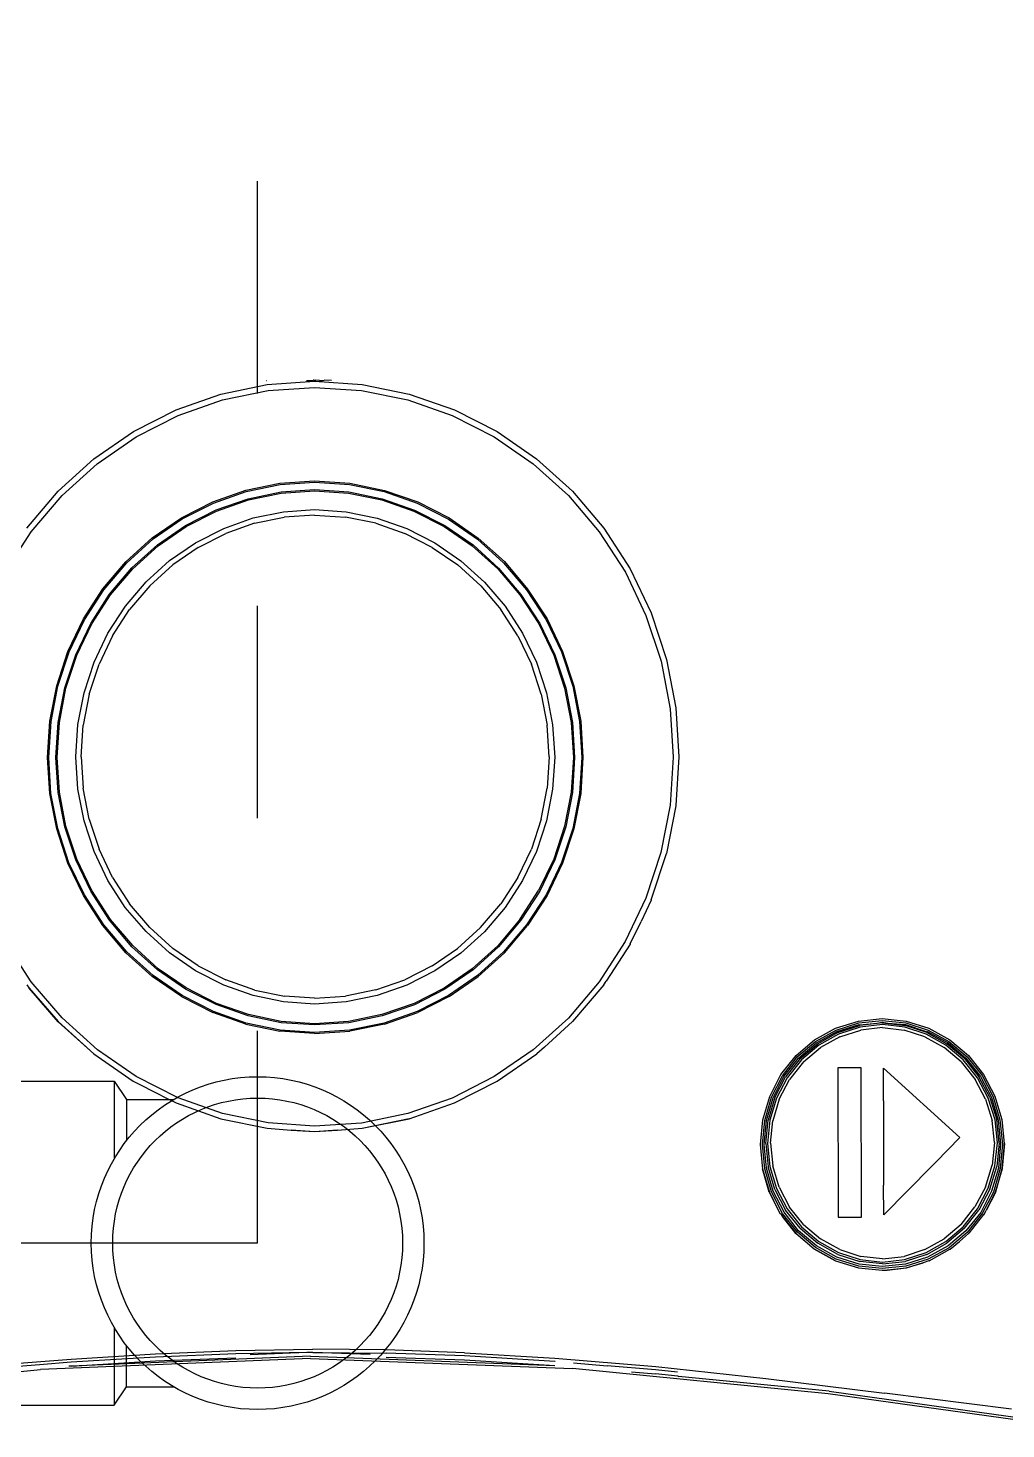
# Model space of a CAD drawing. Extents: x 41.9 to 126, y -21.3 to 38.1.
# Drawn here: x 101.68 to 102.141, y -12.366 to -11.707 of the extents above; entities that cross this region are included whole.
import ezdxf

# ---------------------------------------------------------------- set-up
doc = ezdxf.new("R2010")
doc.units = 0
doc.linetypes.add('(_DASHED_)', pattern=[0.3, 0.2, -0.1])
doc.linetypes.add('DASHDOT2', pattern=[0.5, 0.25, -0.125, 0, -0.125])
doc.layers.get('0').update_dxf_attribs({"linetype": 'CONTINUOUS'})
for name, color, linetype in [('ARQUITETURA_R07', 8, 'CONTINUOUS'), ('CONEXAO-PVC_SOLDAVEL_MARROM', 162, 'CONTINUOUS'), ('LINHA_CENTRAL', 5, 'CONTINUOUS'), ('LINHA_EIXO', 8, 'DASHDOT2'), ('LISTAGEM_TEXTO', 7, 'CONTINUOUS'), ('TRACADO_INTERNO_CNX', 7, 'CONTINUOUS')]:
    doc.layers.add(name, color=color, linetype=linetype)

# ---------------------------------------------------------------- blocks, each defined once
blk = doc.blocks.new('VISTAS')
at = {"layer": 'ARQUITETURA_R07'}
for p, q in [((1.89798, -0.34358), (1.90343, -0.34246)), ((1.9033, -0.34199), (1.90333, -0.34199)), ((1.90343, -0.34246), (1.90899, -0.34208)), ((1.90352, -0.34317), (1.90899, -0.3428)), ((1.90807, -0.34199), (1.90814, -0.34199)), ((1.90814, -0.34199), (1.90828, -0.34199)), ((1.90828, -0.34199), (1.90833, -0.34199)), ((1.90837, -0.34199), (1.90841, -0.34199)), ((1.90841, -0.34199), (1.90882, -0.34195)), ((1.9089, -0.34195), (1.90882, -0.34195)), ((1.9089, -0.34195), (1.90899, -0.34194)), ((1.9089, -0.34195), (1.90899, -0.34199)), ((1.90899, -0.34194), (1.90906, -0.34195)), ((1.90899, -0.34208), (1.91461, -0.34246)), ((1.90899, -0.3428), (1.91453, -0.34317)), ((1.90906, -0.34195), (1.90909, -0.34195)), ((1.90909, -0.34195), (1.90916, -0.34195)), ((1.90958, -0.34199), (1.90916, -0.34195)), ((1.90958, -0.34199), (1.90962, -0.34199)), ((1.90962, -0.34199), (1.90966, -0.34199)), ((1.90966, -0.34199), (1.90971, -0.34199)), ((1.90971, -0.34199), (1.90986, -0.34199)), ((1.90986, -0.34199), (1.90992, -0.34199)), ((1.90992, -0.34199), (1.91015, -0.34194)), ((1.91098, -0.34199), (1.91015, -0.34194)), ((1.91461, -0.34246), (1.92015, -0.34358)), ((1.89269, -0.34544), (1.89798, -0.34358)), ((1.89295, -0.34611), (1.89815, -0.34428)), ((1.89815, -0.34428), (1.90352, -0.34317)), ((1.91453, -0.34317), (1.91998, -0.34428)), ((1.91998, -0.34428), (1.92522, -0.34611)), ((1.92015, -0.34358), (1.92547, -0.34544)), ((1.88766, -0.34799), (1.89269, -0.34544)), ((1.888, -0.34862), (1.89295, -0.34611)), ((1.92522, -0.34611), (1.93016, -0.34863)), ((1.92547, -0.34544), (1.9305, -0.348)), ((1.88301, -0.3512), (1.88766, -0.34799)), ((1.88341, -0.35178), (1.888, -0.34862)), ((1.93016, -0.34863), (1.93475, -0.35179)), ((1.9305, -0.348), (1.93515, -0.35121)), ((1.87879, -0.35501), (1.88301, -0.3512)), ((1.93515, -0.35121), (1.93937, -0.35501)), ((1.87927, -0.35553), (1.88341, -0.35178)), ((1.93475, -0.35179), (1.93889, -0.35553)), ((1.90091, -0.35491), (1.90492, -0.35408)), ((1.90095, -0.35506), (1.90494, -0.35423)), ((1.90492, -0.35408), (1.909, -0.3538)), ((1.90494, -0.35423), (1.909, -0.35396)), ((1.909, -0.3538), (1.91315, -0.35409)), ((1.909, -0.35396), (1.91313, -0.35424)), ((1.91313, -0.35424), (1.91719, -0.35507)), ((1.91315, -0.35409), (1.91723, -0.35492)), ((1.8751, -0.35936), (1.87879, -0.35501)), ((1.87563, -0.35981), (1.87927, -0.35553)), ((1.89702, -0.35628), (1.90091, -0.35491)), ((1.89708, -0.35642), (1.90095, -0.35506)), ((1.8974, -0.35723), (1.90117, -0.3559)), ((1.89745, -0.35735), (1.90121, -0.35603)), ((1.90117, -0.3559), (1.90505, -0.3551)), ((1.90121, -0.35603), (1.90507, -0.35524)), ((1.90505, -0.3551), (1.909, -0.35483)), ((1.90507, -0.35524), (1.909, -0.35497)), ((1.909, -0.35483), (1.91302, -0.35511)), ((1.909, -0.35497), (1.913, -0.35524)), ((1.913, -0.35524), (1.91694, -0.35604)), ((1.91302, -0.35511), (1.91697, -0.35591)), ((1.91694, -0.35604), (1.92071, -0.35736)), ((1.91697, -0.35591), (1.92077, -0.35724)), ((1.91719, -0.35507), (1.92109, -0.35643)), ((1.91723, -0.35492), (1.92115, -0.35628)), ((1.93889, -0.35553), (1.94253, -0.35981)), ((1.93937, -0.35501), (1.94306, -0.35936)), ((1.89332, -0.35816), (1.89702, -0.35628)), ((1.89339, -0.35829), (1.89708, -0.35642)), ((1.89382, -0.35905), (1.8974, -0.35723)), ((1.89389, -0.35917), (1.89745, -0.35735)), ((1.90178, -0.35817), (1.90536, -0.35743)), ((1.90536, -0.35743), (1.90901, -0.35719)), ((1.90901, -0.35782), (1.90544, -0.35806)), ((1.90901, -0.35719), (1.91271, -0.35744)), ((1.90901, -0.35782), (1.91263, -0.35807)), ((1.91271, -0.35744), (1.91637, -0.35818)), ((1.92071, -0.35736), (1.92428, -0.35917)), ((1.92077, -0.35724), (1.92435, -0.35906)), ((1.92109, -0.35643), (1.92477, -0.3583)), ((1.92115, -0.35628), (1.92484, -0.35816)), ((1.88989, -0.36052), (1.89332, -0.35816)), ((1.88998, -0.36064), (1.89339, -0.35829)), ((1.8905, -0.36134), (1.89382, -0.35905)), ((1.89059, -0.36144), (1.89389, -0.35917)), ((1.89499, -0.36108), (1.8983, -0.3594)), ((1.8983, -0.3594), (1.90178, -0.35817)), ((1.90194, -0.35879), (1.89854, -0.35998)), ((1.90194, -0.35879), (1.90544, -0.35806)), ((1.9162, -0.35879), (1.91263, -0.35807)), ((1.9162, -0.35879), (1.91963, -0.35999)), ((1.91637, -0.35818), (1.91987, -0.35941)), ((1.91987, -0.35941), (1.92318, -0.36109)), ((1.92428, -0.35917), (1.92758, -0.36145)), ((1.92435, -0.35906), (1.92767, -0.36134)), ((1.92477, -0.3583), (1.92818, -0.36065)), ((1.92484, -0.35816), (1.92827, -0.36053)), ((1.94306, -0.35936), (1.94618, -0.36416)), ((1.87257, -0.36454), (1.87563, -0.35981)), ((1.88679, -0.36332), (1.88989, -0.36052)), ((1.88689, -0.36344), (1.88998, -0.36064)), ((1.89192, -0.36319), (1.89499, -0.36108)), ((1.89531, -0.36163), (1.89854, -0.35998)), ((1.92286, -0.36163), (1.91963, -0.35999)), ((1.92318, -0.36109), (1.92624, -0.3632)), ((1.92818, -0.36065), (1.93127, -0.36344)), ((1.92827, -0.36053), (1.93137, -0.36331)), ((1.94253, -0.35981), (1.9456, -0.36454)), ((1.88749, -0.36405), (1.8905, -0.36134)), ((1.88759, -0.36415), (1.89059, -0.36144)), ((1.89531, -0.36163), (1.89231, -0.36369)), ((1.92286, -0.36163), (1.92586, -0.3637)), ((1.92758, -0.36145), (1.93057, -0.36415)), ((1.92767, -0.36134), (1.93067, -0.36406)), ((1.88408, -0.36652), (1.88679, -0.36332)), ((1.88419, -0.36662), (1.88689, -0.36344)), ((1.88486, -0.36715), (1.88749, -0.36405)), ((1.88497, -0.36723), (1.88759, -0.36415)), ((1.88915, -0.3657), (1.89192, -0.36319)), ((1.8896, -0.36614), (1.89231, -0.36369)), ((1.92857, -0.36615), (1.92586, -0.3637)), ((1.92624, -0.3632), (1.92902, -0.36571)), ((1.93057, -0.36415), (1.93319, -0.36723)), ((1.93067, -0.36406), (1.93331, -0.36716)), ((1.93127, -0.36344), (1.93398, -0.36662)), ((1.93137, -0.36331), (1.93409, -0.36653)), ((1.94618, -0.36416), (1.94865, -0.36934)), ((1.88672, -0.36856), (1.88915, -0.3657)), ((1.92902, -0.36571), (1.93145, -0.36857)), ((1.9456, -0.36454), (1.94803, -0.36964)), ((1.88178, -0.37006), (1.88408, -0.36652)), ((1.88191, -0.37014), (1.88419, -0.36662)), ((1.88264, -0.37058), (1.88486, -0.36715)), ((1.88276, -0.37064), (1.88497, -0.36723)), ((1.8896, -0.36614), (1.88722, -0.36894)), ((1.92857, -0.36615), (1.93094, -0.36894)), ((1.93319, -0.36723), (1.9354, -0.37064)), ((1.93331, -0.36716), (1.93553, -0.37058)), ((1.93398, -0.36662), (1.93626, -0.37014)), ((1.93409, -0.36653), (1.93638, -0.37006)), ((1.88467, -0.37173), (1.88672, -0.36856)), ((1.88522, -0.37203), (1.88722, -0.36894)), ((1.93295, -0.37203), (1.93094, -0.36894)), ((1.93145, -0.36857), (1.9335, -0.37173)), ((1.94865, -0.36934), (1.95045, -0.37482)), ((1.87996, -0.37387), (1.88178, -0.37006)), ((1.88009, -0.37394), (1.88191, -0.37014)), ((1.88087, -0.37427), (1.88264, -0.37058)), ((1.881, -0.37432), (1.88276, -0.37064)), ((1.9354, -0.37064), (1.93716, -0.37432)), ((1.93553, -0.37058), (1.93729, -0.37427)), ((1.93626, -0.37014), (1.93808, -0.37394)), ((1.93638, -0.37006), (1.93821, -0.37387)), ((1.94803, -0.36964), (1.94981, -0.37503)), ((1.88304, -0.37514), (1.88467, -0.37173)), ((1.88522, -0.37203), (1.88362, -0.37537)), ((1.93295, -0.37203), (1.93454, -0.37537)), ((1.9335, -0.37173), (1.93513, -0.37514)), ((1.87863, -0.37791), (1.87996, -0.37387)), ((1.87877, -0.37795), (1.88009, -0.37394)), ((1.87959, -0.37818), (1.88087, -0.37427)), ((1.87972, -0.37821), (1.881, -0.37432)), ((1.93716, -0.37432), (1.93844, -0.37821)), ((1.93729, -0.37427), (1.93858, -0.37818)), ((1.93808, -0.37394), (1.9394, -0.37795)), ((1.93821, -0.37387), (1.93954, -0.37791)), ((1.88185, -0.37875), (1.88304, -0.37514)), ((1.88246, -0.3789), (1.88362, -0.37537)), ((1.9357, -0.3789), (1.93454, -0.37537)), ((1.93513, -0.37514), (1.93632, -0.37875)), ((1.94981, -0.37503), (1.95088, -0.38062)), ((1.95045, -0.37482), (1.95155, -0.3805)), ((1.87783, -0.38209), (1.87863, -0.37791)), ((1.87797, -0.38212), (1.87877, -0.37795)), ((1.87881, -0.38224), (1.87959, -0.37818)), ((1.87895, -0.38225), (1.87972, -0.37821)), ((1.88113, -0.38249), (1.88185, -0.37875)), ((1.88246, -0.3789), (1.88176, -0.38256)), ((1.9357, -0.3789), (1.9364, -0.38256)), ((1.93632, -0.37875), (1.93704, -0.3825)), ((1.93844, -0.37821), (1.93922, -0.38225)), ((1.93858, -0.37818), (1.93936, -0.38224)), ((1.9394, -0.37795), (1.9402, -0.38213)), ((1.93954, -0.37791), (1.94034, -0.3821)), ((1.95088, -0.38062), (1.95124, -0.38631)), ((1.95155, -0.3805), (1.95191, -0.38628)), ((1.87756, -0.38635), (1.87783, -0.38209)), ((1.8777, -0.38636), (1.87797, -0.38212)), ((1.87854, -0.38636), (1.87881, -0.38224)), ((1.87869, -0.38635), (1.87895, -0.38225)), ((1.88089, -0.3863), (1.88113, -0.38249)), ((1.88152, -0.38628), (1.88176, -0.38256)), ((1.93664, -0.38629), (1.9364, -0.38256)), ((1.93704, -0.3825), (1.93728, -0.38631)), ((1.93922, -0.38225), (1.93948, -0.38636)), ((1.93936, -0.38224), (1.93962, -0.38637)), ((1.9402, -0.38213), (1.94047, -0.38637)), ((1.94034, -0.3821), (1.94061, -0.38636)), ((1.87782, -0.3906), (1.87756, -0.38635)), ((1.87796, -0.39059), (1.8777, -0.38636)), ((1.87881, -0.39047), (1.87854, -0.38636)), ((1.87895, -0.39044), (1.87869, -0.38635)), ((1.88113, -0.3901), (1.88089, -0.3863)), ((1.88152, -0.38628), (1.88176, -0.38999)), ((1.93664, -0.38629), (1.93641, -0.38999)), ((1.93728, -0.38631), (1.93704, -0.3901)), ((1.93948, -0.38636), (1.93922, -0.39045)), ((1.93962, -0.38637), (1.93936, -0.39048)), ((1.94047, -0.38637), (1.9402, -0.39059)), ((1.94061, -0.38636), (1.94034, -0.3906)), ((1.95124, -0.38631), (1.95088, -0.39198)), ((1.95191, -0.38628), (1.95155, -0.392)), ((1.87863, -0.39476), (1.87782, -0.3906)), ((1.87876, -0.39474), (1.87796, -0.39059)), ((1.87958, -0.39451), (1.87881, -0.39047)), ((1.87972, -0.39446), (1.87895, -0.39044)), ((1.88185, -0.39383), (1.88113, -0.3901)), ((1.88246, -0.39363), (1.88176, -0.38999)), ((1.9357, -0.39363), (1.93641, -0.38999)), ((1.93704, -0.3901), (1.93632, -0.39382)), ((1.93922, -0.39045), (1.93844, -0.39446)), ((1.93936, -0.39048), (1.93858, -0.39451)), ((1.9402, -0.39059), (1.9394, -0.39474)), ((1.94034, -0.3906), (1.93953, -0.39476)), ((1.95088, -0.39198), (1.9498, -0.39754)), ((1.95155, -0.39204), (1.95046, -0.39765)), ((1.95155, -0.392), (1.95155, -0.39204)), ((1.88303, -0.39743), (1.88185, -0.39383)), ((1.88246, -0.39363), (1.88362, -0.39716)), ((1.9357, -0.39363), (1.93454, -0.39715)), ((1.93632, -0.39382), (1.93513, -0.39743)), ((1.87995, -0.39879), (1.87863, -0.39476)), ((1.88008, -0.39875), (1.87876, -0.39474)), ((1.88087, -0.39841), (1.87958, -0.39451)), ((1.881, -0.39834), (1.87972, -0.39446)), ((1.93844, -0.39446), (1.93716, -0.39834)), ((1.93858, -0.39451), (1.93729, -0.39841)), ((1.9394, -0.39474), (1.93807, -0.39874)), ((1.93953, -0.39476), (1.9382, -0.39879)), ((1.88521, -0.40049), (1.88362, -0.39716)), ((1.93295, -0.40049), (1.93454, -0.39715)), ((1.88178, -0.40261), (1.87995, -0.39879)), ((1.8819, -0.40254), (1.88008, -0.39875)), ((1.88264, -0.40211), (1.88087, -0.39841)), ((1.88276, -0.40201), (1.881, -0.39834)), ((1.88466, -0.40084), (1.88303, -0.39743)), ((1.93513, -0.39743), (1.9335, -0.40084)), ((1.93716, -0.39834), (1.93539, -0.40202)), ((1.93729, -0.39841), (1.93552, -0.40211)), ((1.93807, -0.39874), (1.93626, -0.40254)), ((1.9382, -0.39879), (1.93638, -0.40261)), ((1.9498, -0.39754), (1.94803, -0.40292)), ((1.94866, -0.40312), (1.95046, -0.39765)), ((1.88521, -0.40049), (1.88722, -0.40358)), ((1.93295, -0.40049), (1.93094, -0.40359)), ((1.88486, -0.40553), (1.88264, -0.40211)), ((1.88497, -0.40543), (1.88276, -0.40201)), ((1.88671, -0.404), (1.88466, -0.40084)), ((1.9335, -0.40084), (1.93144, -0.40401)), ((1.93319, -0.40544), (1.93539, -0.40202)), ((1.93552, -0.40211), (1.9333, -0.40553)), ((1.88407, -0.40614), (1.88178, -0.40261)), ((1.88418, -0.40606), (1.8819, -0.40254)), ((1.88915, -0.40686), (1.88671, -0.404)), ((1.8896, -0.40638), (1.88722, -0.40358)), ((1.92856, -0.40639), (1.93094, -0.40359)), ((1.93144, -0.40401), (1.92901, -0.40687)), ((1.93626, -0.40254), (1.93398, -0.40607)), ((1.93638, -0.40261), (1.93409, -0.40614)), ((1.94803, -0.40292), (1.94559, -0.40802)), ((1.94865, -0.40315), (1.94745, -0.40567)), ((1.94866, -0.40312), (1.94865, -0.40315)), ((1.88749, -0.40863), (1.88486, -0.40553)), ((1.88759, -0.40851), (1.88497, -0.40543)), ((1.93319, -0.40544), (1.93057, -0.40852)), ((1.9333, -0.40553), (1.93067, -0.40863)), ((1.88679, -0.40934), (1.88407, -0.40614)), ((1.88689, -0.40925), (1.88418, -0.40606)), ((1.89192, -0.40937), (1.88915, -0.40686)), ((1.8896, -0.40638), (1.89231, -0.40883)), ((1.92856, -0.40639), (1.92585, -0.40884)), ((1.92901, -0.40687), (1.92624, -0.40938)), ((1.93398, -0.40607), (1.93127, -0.40925)), ((1.93137, -0.40934), (1.93409, -0.40614)), ((1.94618, -0.4083), (1.94745, -0.40567)), ((1.87563, -0.41275), (1.87257, -0.40802)), ((1.8905, -0.41134), (1.88749, -0.40863)), ((1.89058, -0.41122), (1.88759, -0.40851)), ((1.89531, -0.4109), (1.89231, -0.40883)), ((1.92286, -0.4109), (1.92585, -0.40884)), ((1.93057, -0.40852), (1.92758, -0.41122)), ((1.93067, -0.40863), (1.92767, -0.41135)), ((1.94559, -0.40802), (1.94253, -0.41275)), ((1.94617, -0.40833), (1.94335, -0.41268)), ((1.94618, -0.4083), (1.94617, -0.40833)), ((1.88679, -0.40934), (1.88989, -0.41213)), ((1.88998, -0.41204), (1.88689, -0.40925)), ((1.89499, -0.41148), (1.89192, -0.40937)), ((1.92624, -0.40938), (1.92318, -0.41149)), ((1.93127, -0.40925), (1.92818, -0.41204)), ((1.93137, -0.40934), (1.92827, -0.41214)), ((1.89332, -0.4145), (1.88989, -0.41213)), ((1.89339, -0.41439), (1.88998, -0.41204)), ((1.89382, -0.41363), (1.8905, -0.41134)), ((1.89389, -0.41349), (1.89058, -0.41122)), ((1.8983, -0.41317), (1.89499, -0.41148)), ((1.89531, -0.4109), (1.89854, -0.41254)), ((1.92286, -0.4109), (1.91963, -0.41254)), ((1.92318, -0.41149), (1.91987, -0.41317)), ((1.92758, -0.41122), (1.92428, -0.4135)), ((1.92767, -0.41135), (1.92435, -0.41364)), ((1.92818, -0.41204), (1.92477, -0.41439)), ((1.92484, -0.41451), (1.92827, -0.41214)), ((1.8751, -0.41311), (1.87541, -0.4135)), ((1.87879, -0.41748), (1.87541, -0.4135)), ((1.87541, -0.4135), (1.87879, -0.41745)), ((1.87927, -0.41702), (1.87563, -0.41275)), ((1.8974, -0.41545), (1.89382, -0.41363)), ((1.89746, -0.41531), (1.89389, -0.41349)), ((1.90178, -0.41439), (1.8983, -0.41317)), ((1.90195, -0.41374), (1.89854, -0.41254)), ((1.90195, -0.41374), (1.90545, -0.41446)), ((1.91621, -0.41373), (1.91264, -0.41446)), ((1.91621, -0.41373), (1.91963, -0.41254)), ((1.91987, -0.41317), (1.91637, -0.41439)), ((1.92428, -0.4135), (1.92072, -0.41531)), ((1.92435, -0.41364), (1.92077, -0.41546)), ((1.94253, -0.41275), (1.93889, -0.41703)), ((1.94306, -0.41314), (1.93937, -0.41745)), ((1.94307, -0.41311), (1.94306, -0.41314)), ((1.94307, -0.41311), (1.94335, -0.41268)), ((1.89332, -0.4145), (1.89702, -0.41638)), ((1.89708, -0.41626), (1.89339, -0.41439)), ((1.90118, -0.41678), (1.8974, -0.41545)), ((1.90121, -0.41663), (1.89746, -0.41531)), ((1.90536, -0.41513), (1.90178, -0.41439)), ((1.90901, -0.41538), (1.90536, -0.41513)), ((1.90901, -0.41471), (1.90545, -0.41446)), ((1.90901, -0.41471), (1.91264, -0.41446)), ((1.91272, -0.41513), (1.90901, -0.41538)), ((1.91637, -0.41439), (1.91272, -0.41513)), ((1.92072, -0.41531), (1.91694, -0.41663)), ((1.92077, -0.41546), (1.91698, -0.41678)), ((1.92477, -0.41439), (1.9211, -0.41626)), ((1.92484, -0.41451), (1.92115, -0.41638)), ((1.88342, -0.42077), (1.87927, -0.41702)), ((1.90092, -0.41775), (1.89702, -0.41638)), ((1.90096, -0.41762), (1.89708, -0.41626)), ((1.90505, -0.41758), (1.90118, -0.41678)), ((1.90507, -0.41743), (1.90121, -0.41663)), ((1.91694, -0.41663), (1.913, -0.41743)), ((1.91698, -0.41678), (1.91302, -0.41758)), ((1.9211, -0.41626), (1.9172, -0.41762)), ((1.91723, -0.41775), (1.92115, -0.41638)), ((1.93889, -0.41703), (1.93475, -0.42077)), ((1.97305, -0.41739), (1.97586, -0.4171)), ((1.97586, -0.4171), (1.97866, -0.41739)), ((1.87879, -0.41745), (1.883, -0.42126)), ((1.883, -0.42126), (1.87879, -0.41748)), ((1.90092, -0.41775), (1.90492, -0.41858)), ((1.90494, -0.41845), (1.90096, -0.41762)), ((1.90901, -0.41886), (1.90492, -0.41858)), ((1.90901, -0.41873), (1.90494, -0.41845)), ((1.90901, -0.41785), (1.90505, -0.41758)), ((1.90901, -0.4177), (1.90507, -0.41743)), ((1.913, -0.41743), (1.90901, -0.4177)), ((1.91302, -0.41758), (1.90901, -0.41785)), ((1.91313, -0.41845), (1.90901, -0.41873)), ((1.90901, -0.41886), (1.91315, -0.41858)), ((1.9172, -0.41762), (1.91313, -0.41845)), ((1.91723, -0.41775), (1.91315, -0.41858)), ((1.93607, -0.42046), (1.93937, -0.41745)), ((1.96787, -0.4196), (1.97035, -0.41823)), ((1.96798, -0.41979), (1.97043, -0.41844)), ((1.9681, -0.41996), (1.97051, -0.41863)), ((1.97063, -0.41873), (1.96826, -0.42005)), ((1.97035, -0.41823), (1.97305, -0.41739)), ((1.97043, -0.41844), (1.97309, -0.41761)), ((1.97051, -0.41863), (1.97313, -0.41781)), ((1.97058, -0.41866), (1.97313, -0.41781)), ((1.97063, -0.41873), (1.9732, -0.4179)), ((1.97325, -0.4181), (1.97072, -0.41892)), ((1.97086, -0.41925), (1.97332, -0.41844)), ((1.97309, -0.41761), (1.97586, -0.41733)), ((1.97313, -0.41781), (1.97318, -0.41783)), ((1.97318, -0.41783), (1.97526, -0.41762)), ((1.97588, -0.41761), (1.9732, -0.4179)), ((1.97588, -0.4178), (1.97325, -0.4181)), ((1.97588, -0.41815), (1.97332, -0.41844)), ((1.97526, -0.41762), (1.97586, -0.41753)), ((1.97586, -0.41733), (1.97862, -0.41761)), ((1.97586, -0.41753), (1.97653, -0.41763)), ((1.97588, -0.41761), (1.97854, -0.4179)), ((1.9785, -0.41809), (1.97588, -0.4178)), ((1.97588, -0.41815), (1.97843, -0.41844)), ((1.97653, -0.41763), (1.97856, -0.41784)), ((1.97653, -0.41763), (1.97858, -0.41781)), ((1.98089, -0.41924), (1.97843, -0.41844)), ((1.98102, -0.41892), (1.9785, -0.41809)), ((1.98111, -0.41873), (1.97854, -0.4179)), ((1.97858, -0.41781), (1.98115, -0.41866)), ((1.97862, -0.41761), (1.98127, -0.41844)), ((1.97866, -0.41739), (1.98135, -0.41823)), ((1.98111, -0.41873), (1.98347, -0.42005)), ((1.98115, -0.41866), (1.98119, -0.41863)), ((1.98119, -0.41863), (1.9836, -0.41996)), ((1.98127, -0.41844), (1.98371, -0.41979)), ((1.98135, -0.41823), (1.98383, -0.4196)), ((1.93607, -0.42046), (1.93516, -0.42126)), ((1.9657, -0.42144), (1.96787, -0.4196)), ((1.96584, -0.4216), (1.96798, -0.41979)), ((1.966, -0.42174), (1.9681, -0.41996)), ((1.96618, -0.42181), (1.96826, -0.42005)), ((1.96839, -0.42022), (1.96634, -0.42195)), ((1.97072, -0.41892), (1.96839, -0.42022)), ((1.97086, -0.41925), (1.96859, -0.42051)), ((1.98089, -0.41924), (1.98315, -0.42051)), ((1.98335, -0.42022), (1.98102, -0.41892)), ((1.9854, -0.42195), (1.98335, -0.42022)), ((1.98555, -0.42181), (1.98347, -0.42005)), ((1.9836, -0.41996), (1.98571, -0.42174)), ((1.98371, -0.41979), (1.98586, -0.4216)), ((1.98383, -0.4196), (1.98601, -0.42143)), ((1.883, -0.42126), (1.88764, -0.42448)), ((1.888, -0.42393), (1.88342, -0.42077)), ((1.93475, -0.42077), (1.93016, -0.42393)), ((1.9305, -0.42447), (1.93516, -0.42126)), ((1.96393, -0.42369), (1.9657, -0.42144)), ((1.9641, -0.42382), (1.96584, -0.4216)), ((1.96428, -0.42393), (1.966, -0.42174)), ((1.96618, -0.42181), (1.96448, -0.42395)), ((1.96634, -0.42195), (1.96466, -0.42405)), ((1.96659, -0.4222), (1.96859, -0.42051)), ((1.98515, -0.4222), (1.98315, -0.42051)), ((1.98708, -0.42406), (1.9854, -0.42195)), ((1.98555, -0.42181), (1.98725, -0.42395)), ((1.98571, -0.42174), (1.98743, -0.42392)), ((1.98586, -0.4216), (1.98761, -0.42381)), ((1.98601, -0.42143), (1.98779, -0.42368)), ((1.96261, -0.42625), (1.96393, -0.42369)), ((1.96659, -0.4222), (1.96495, -0.42425)), ((1.97339, -0.4229), (1.97064, -0.4229)), ((1.97064, -0.4229), (1.97065, -0.44045)), ((1.97341, -0.44045), (1.97339, -0.4229)), ((1.97599, -0.42678), (1.97602, -0.42295)), ((1.97602, -0.42295), (1.98501, -0.4311)), ((1.98515, -0.4222), (1.98678, -0.42426)), ((1.98779, -0.42368), (1.98911, -0.42622)), ((1.88766, -0.4245), (1.88764, -0.42448)), ((1.891, -0.42619), (1.88766, -0.4245)), ((1.89295, -0.42644), (1.888, -0.42393)), ((1.93016, -0.42393), (1.92522, -0.42645)), ((1.92547, -0.42703), (1.9305, -0.42447)), ((1.96281, -0.42634), (1.9641, -0.42382)), ((1.96301, -0.42641), (1.96428, -0.42393)), ((1.9632, -0.42638), (1.96448, -0.42395)), ((1.96466, -0.42405), (1.9634, -0.42645)), ((1.96372, -0.42658), (1.96495, -0.42425)), ((1.98801, -0.42659), (1.98678, -0.42426)), ((1.98834, -0.42645), (1.98708, -0.42406)), ((1.98853, -0.42638), (1.98725, -0.42395)), ((1.98743, -0.42392), (1.98872, -0.42639)), ((1.98761, -0.42381), (1.98892, -0.42632)), ((1.891, -0.42619), (1.89269, -0.42702)), ((1.89269, -0.42702), (1.89798, -0.42888)), ((1.89815, -0.42827), (1.89295, -0.42644)), ((1.92522, -0.42645), (1.91998, -0.42828)), ((1.92015, -0.42888), (1.92547, -0.42703)), ((1.96181, -0.42903), (1.96261, -0.42625)), ((1.96201, -0.42908), (1.96281, -0.42634)), ((1.96222, -0.42911), (1.96301, -0.42641)), ((1.9632, -0.42638), (1.96242, -0.42904)), ((1.9634, -0.42645), (1.96262, -0.42906)), ((1.96372, -0.42658), (1.96296, -0.42912)), ((1.97599, -0.42678), (1.976, -0.4367)), ((1.98801, -0.42659), (1.9888, -0.42909)), ((1.98914, -0.42902), (1.98834, -0.42645)), ((1.98853, -0.42638), (1.98934, -0.429)), ((1.98872, -0.42639), (1.98951, -0.42906)), ((1.98892, -0.42632), (1.98972, -0.42903)), ((1.98911, -0.42622), (1.98993, -0.42898)), ((1.90352, -0.42938), (1.89815, -0.42827)), ((1.91998, -0.42828), (1.91453, -0.42939)), ((1.89798, -0.42888), (1.90343, -0.43001)), ((1.90343, -0.43001), (1.90624, -0.43023)), ((1.90899, -0.42976), (1.90352, -0.42938)), ((1.90899, -0.43042), (1.90624, -0.43023)), ((1.90624, -0.43023), (1.90899, -0.43039)), ((1.91453, -0.42939), (1.90899, -0.42976)), ((1.91169, -0.43023), (1.90899, -0.43042)), ((1.90899, -0.43039), (1.91169, -0.43023)), ((1.91169, -0.43023), (1.91461, -0.43001)), ((1.91461, -0.43001), (1.92015, -0.42888)), ((1.92015, -0.42891), (1.91462, -0.43004)), ((1.96153, -0.43191), (1.96181, -0.42903)), ((1.96174, -0.43192), (1.96201, -0.42908)), ((1.96195, -0.43191), (1.96222, -0.42911)), ((1.96215, -0.43179), (1.96242, -0.42904)), ((1.96262, -0.42906), (1.96235, -0.43178)), ((1.9627, -0.43177), (1.96296, -0.42912)), ((1.98908, -0.4317), (1.9888, -0.42909)), ((1.98942, -0.43171), (1.98914, -0.42902)), ((1.98962, -0.43173), (1.98934, -0.429)), ((1.98951, -0.42906), (1.98979, -0.43185)), ((1.98972, -0.42903), (1.99, -0.43186)), ((1.98993, -0.42898), (1.99021, -0.43185)), ((1.9618, -0.4348), (1.96153, -0.43191)), ((1.96201, -0.43477), (1.96174, -0.43192)), ((1.96222, -0.43471), (1.96195, -0.43191)), ((1.96215, -0.43179), (1.96242, -0.43455)), ((1.96235, -0.43178), (1.96262, -0.43449)), ((1.9627, -0.43177), (1.96296, -0.43441)), ((1.98501, -0.4311), (1.98215, -0.43401)), ((1.98908, -0.4317), (1.98879, -0.43435)), ((1.98913, -0.43443), (1.98942, -0.43171)), ((1.98962, -0.43173), (1.98934, -0.4345)), ((1.98979, -0.43185), (1.98953, -0.43469)), ((1.99, -0.43186), (1.98973, -0.43475)), ((1.99021, -0.43185), (1.98994, -0.43478)), ((1.99001, -0.43471), (1.99028, -0.43178)), ((1.96173, -0.43475), (1.96174, -0.43478)), ((1.96254, -0.43754), (1.96174, -0.43478)), ((1.96261, -0.43757), (1.9618, -0.4348)), ((1.96281, -0.4375), (1.96201, -0.43477)), ((1.96301, -0.4374), (1.96222, -0.43471)), ((1.9632, -0.4372), (1.96242, -0.43455)), ((1.96262, -0.43449), (1.9634, -0.4371)), ((1.96373, -0.43695), (1.96296, -0.43441)), ((1.9817, -0.43446), (1.97604, -0.44018)), ((1.9817, -0.43446), (1.98215, -0.43401)), ((1.988, -0.43692), (1.98879, -0.43435)), ((1.98833, -0.43707), (1.98913, -0.43443)), ((1.98853, -0.43718), (1.98934, -0.4345)), ((1.98953, -0.43469), (1.98874, -0.43742)), ((1.98973, -0.43475), (1.98894, -0.43753)), ((1.98919, -0.43754), (1.99, -0.43475)), ((1.98994, -0.43478), (1.98919, -0.43754)), ((1.99, -0.43475), (1.99001, -0.43471)), ((1.96373, -0.43695), (1.96495, -0.43928)), ((1.97604, -0.44018), (1.976, -0.4367)), ((1.988, -0.43692), (1.98677, -0.43927)), ((1.96254, -0.43754), (1.96356, -0.43953)), ((1.96356, -0.43953), (1.96261, -0.43757)), ((1.96411, -0.44002), (1.96281, -0.4375)), ((1.96429, -0.43989), (1.96301, -0.4374)), ((1.9632, -0.4372), (1.96448, -0.43964)), ((1.9634, -0.4371), (1.96465, -0.4395)), ((1.98707, -0.43949), (1.98833, -0.43707)), ((1.98853, -0.43718), (1.98725, -0.43963)), ((1.98874, -0.43742), (1.98745, -0.43991)), ((1.98894, -0.43753), (1.98763, -0.44005)), ((1.98919, -0.43758), (1.9881, -0.43969)), ((1.98913, -0.4376), (1.9881, -0.43969)), ((1.98919, -0.43758), (1.98913, -0.4376)), ((1.98919, -0.43758), (1.98919, -0.43754)), ((1.96388, -0.44011), (1.96356, -0.43953)), ((1.96394, -0.44013), (1.96388, -0.44011)), ((1.96567, -0.44237), (1.96394, -0.44013)), ((1.96394, -0.44013), (1.96409, -0.4404)), ((1.96586, -0.44224), (1.96411, -0.44002)), ((1.96601, -0.44207), (1.96429, -0.43989)), ((1.96618, -0.44178), (1.96448, -0.43964)), ((1.96465, -0.4395), (1.96633, -0.44161)), ((1.96659, -0.44134), (1.96495, -0.43928)), ((1.98515, -0.44133), (1.98677, -0.43927)), ((1.9854, -0.4416), (1.98707, -0.43949)), ((1.98555, -0.44177), (1.98725, -0.43963)), ((1.98745, -0.43991), (1.98571, -0.44208)), ((1.98763, -0.44005), (1.98586, -0.44226)), ((1.9878, -0.44016), (1.98606, -0.44237)), ((1.98785, -0.44012), (1.9878, -0.44016)), ((1.9878, -0.44016), (1.98785, -0.44016)), ((1.98785, -0.44012), (1.9881, -0.43969)), ((1.98785, -0.44012), (1.98785, -0.44016)), ((1.96567, -0.4424), (1.96409, -0.4404)), ((1.96409, -0.4404), (1.96567, -0.44237)), ((1.96618, -0.44178), (1.96826, -0.44353)), ((1.96633, -0.44161), (1.96838, -0.44333)), ((1.96659, -0.44134), (1.96858, -0.44302)), ((1.97065, -0.44045), (1.97341, -0.44045)), ((1.98515, -0.44133), (1.98315, -0.44301)), ((1.98335, -0.44333), (1.9854, -0.4416)), ((1.98555, -0.44177), (1.98347, -0.44353)), ((1.96571, -0.44238), (1.96567, -0.44237)), ((1.96785, -0.44425), (1.96567, -0.4424)), ((1.96571, -0.44238), (1.96785, -0.44421)), ((1.96799, -0.44405), (1.96586, -0.44224)), ((1.96812, -0.44386), (1.96601, -0.44207)), ((1.97063, -0.44485), (1.96826, -0.44353)), ((1.96838, -0.44333), (1.97072, -0.44463)), ((1.97086, -0.44428), (1.96858, -0.44302)), ((1.98088, -0.44428), (1.98315, -0.44301)), ((1.98102, -0.44463), (1.98335, -0.44333)), ((1.9811, -0.44485), (1.98347, -0.44353)), ((1.98571, -0.44208), (1.9836, -0.44386)), ((1.98586, -0.44226), (1.98372, -0.44406)), ((1.98387, -0.44422), (1.98495, -0.44334)), ((1.98601, -0.4424), (1.98495, -0.44334)), ((1.98606, -0.44237), (1.98601, -0.4424)), ((1.98606, -0.44241), (1.98601, -0.4424)), ((1.98606, -0.44241), (1.98606, -0.44237)), ((1.96785, -0.44421), (1.96788, -0.44422)), ((1.97032, -0.44562), (1.96785, -0.44425)), ((1.97034, -0.44559), (1.96788, -0.44422)), ((1.97043, -0.44541), (1.96799, -0.44405)), ((1.97052, -0.44519), (1.96812, -0.44386)), ((1.97313, -0.44601), (1.97052, -0.44519)), ((1.97063, -0.44485), (1.9732, -0.44568)), ((1.97072, -0.44463), (1.97324, -0.44545)), ((1.97086, -0.44428), (1.97332, -0.44509)), ((1.97587, -0.44538), (1.97332, -0.44509)), ((1.97587, -0.44538), (1.97842, -0.44509)), ((1.98088, -0.44428), (1.97842, -0.44509)), ((1.97849, -0.44545), (1.98102, -0.44463)), ((1.9811, -0.44485), (1.97854, -0.44568)), ((1.98119, -0.44519), (1.97858, -0.44601)), ((1.9836, -0.44386), (1.98119, -0.44519)), ((1.98372, -0.44406), (1.98127, -0.44541)), ((1.98138, -0.44559), (1.98383, -0.44423)), ((1.98383, -0.44423), (1.98387, -0.44422)), ((1.97034, -0.44559), (1.97304, -0.44644)), ((1.97309, -0.44624), (1.97043, -0.44541)), ((1.97304, -0.44644), (1.97586, -0.44672)), ((1.97586, -0.44676), (1.97304, -0.44647)), ((1.97585, -0.44652), (1.97309, -0.44624)), ((1.97585, -0.44629), (1.97313, -0.44601)), ((1.97587, -0.44598), (1.9732, -0.44568)), ((1.97324, -0.44545), (1.97587, -0.44575)), ((1.97858, -0.44601), (1.97585, -0.44629)), ((1.97862, -0.44624), (1.97585, -0.44652)), ((1.97586, -0.44672), (1.97645, -0.4467)), ((1.97587, -0.44575), (1.97849, -0.44545)), ((1.97587, -0.44598), (1.97854, -0.44568)), ((1.97645, -0.4467), (1.97867, -0.44644)), ((1.97867, -0.44647), (1.97645, -0.4467)), ((1.98127, -0.44541), (1.97862, -0.44624)), ((1.98067, -0.44585), (1.97867, -0.44647)), ((1.97867, -0.44644), (1.98067, -0.44585)), ((1.98136, -0.4456), (1.98067, -0.44585)), ((1.98138, -0.44559), (1.98136, -0.4456)), ((1.88034, -0.45718), (1.89027, -0.45656)), ((1.89027, -0.45656), (1.89973, -0.45618)), ((1.89973, -0.45655), (1.89027, -0.45693)), ((1.89973, -0.45618), (1.90878, -0.45602)), ((1.90811, -0.45641), (1.89973, -0.45655)), ((1.90811, -0.45641), (1.90143, -0.45668)), ((1.90825, -0.4564), (1.90811, -0.45641)), ((1.9085, -0.45639), (1.90825, -0.4564)), ((1.90869, -0.4564), (1.9085, -0.45639)), ((1.90878, -0.4564), (1.90869, -0.4564)), ((1.91745, -0.45609), (1.90878, -0.45602)), ((1.90878, -0.4564), (1.91745, -0.45647)), ((1.91556, -0.45665), (1.90878, -0.4564)), ((1.92665, -0.45642), (1.91745, -0.45609)), ((1.92665, -0.45681), (1.91745, -0.45647)), ((1.92665, -0.45642), (1.9373, -0.45705)), ((1.84517, -0.46154), (1.87674, -0.45839)), ((1.86939, -0.45804), (1.88034, -0.45718)), ((1.87661, -0.45784), (1.8694, -0.45843)), ((1.88034, -0.45754), (1.87661, -0.45784)), ((1.90851, -0.4571), (1.87674, -0.45839)), ((1.88034, -0.458), (1.88007, -0.45802)), ((1.90851, -0.45685), (1.88034, -0.458)), ((1.89027, -0.45693), (1.88034, -0.45754)), ((1.88034, -0.458), (1.89027, -0.45739)), ((1.89027, -0.45739), (1.89973, -0.45701)), ((1.90851, -0.45685), (1.93731, -0.45792)), ((1.90851, -0.4571), (1.93937, -0.45827)), ((1.91745, -0.45693), (1.92665, -0.45728)), ((1.9373, -0.45744), (1.92665, -0.45681)), ((1.92665, -0.45728), (1.93731, -0.45792)), ((1.9373, -0.45705), (1.94919, -0.45803)), ((1.93735, -0.45744), (1.9373, -0.45744)), ((1.9695, -0.46126), (1.93937, -0.45827)), ((1.9395, -0.45761), (1.94345, -0.45795)), ((1.94917, -0.45843), (1.94345, -0.45795)), ((1.95175, -0.45871), (1.94917, -0.45843)), ((1.94919, -0.45803), (1.96214, -0.45945)), ((1.94631, -0.45867), (1.94916, -0.45891)), ((1.95178, -0.4592), (1.94916, -0.45891)), ((1.95178, -0.4592), (1.95188, -0.45921)), ((1.96962, -0.46095), (1.95188, -0.45921)), ((1.96214, -0.45945), (1.97611, -0.46117)), ((1.99909, -0.4654), (1.9695, -0.46126)), ((1.96962, -0.46095), (1.99922, -0.46508)), ((1.99107, -0.46306), (1.97611, -0.46117))]:
    blk.add_line(p, q, dxfattribs=at)
blk = doc.blocks.new('*U47', base_point=(21.51699, -11.23947))
for p, q in [((21.5339, -11.22041), (21.53242, -11.22256)), ((21.55399, -11.22041), (21.5339, -11.22041)), ((21.55399, -11.25854), (21.55399, -11.22041)), ((21.53242, -11.22256), (21.52687, -11.22256)), ((21.53242, -11.25639), (21.52687, -11.25639)), ((21.5339, -11.25854), (21.53242, -11.25639)), ((21.55399, -11.25854), (21.5339, -11.25854))]:
    blk.add_line(p, q)
for radius in [0.01959, 0.01707]:
    blk.add_circle((21.51699, -11.23947), radius)
at = {"layer": 'LINHA_CENTRAL'}
blk.add_line((21.51699, -11.23947), (21.55738, -11.23947), dxfattribs=at)
at = {"layer": 'TRACADO_INTERNO_CNX'}
for p, q in [((21.5339, -11.22958), (21.5339, -11.22041)), ((21.53242, -11.22256), (21.53242, -11.22741)), ((21.5339, -11.25854), (21.5339, -11.24937)), ((21.53242, -11.25639), (21.53242, -11.25154))]:
    blk.add_line(p, q, dxfattribs=at)

msp = doc.modelspace()

# ---------------------------------------------------------------- linework, layer by layer
at = {"layer": 'LINHA_EIXO', "linetype": '(_DASHED_)', "ltscale": 0.5}
for q in [(101.78853, 2.88269), (89.12158, -12.27892)]:
    msp.add_line((101.78853, -12.27892), q, dxfattribs=at)

# ---------------------------------------------------------------- block references
at = {"layer": 'CONEXAO-PVC_SOLDAVEL_MARROM', "xscale": 4, "yscale": 4, "zscale": 4, "rotation": 180}
msp.add_blockref('*U47', (101.78853, -12.27892), dxfattribs=at)
at = {"layer": 'LISTAGEM_TEXTO', "xscale": 4, "yscale": 4, "zscale": 4}
msp.add_blockref('VISTAS', (94.17935, -10.50483), dxfattribs=at)

doc.saveas('drawing.dxf')
